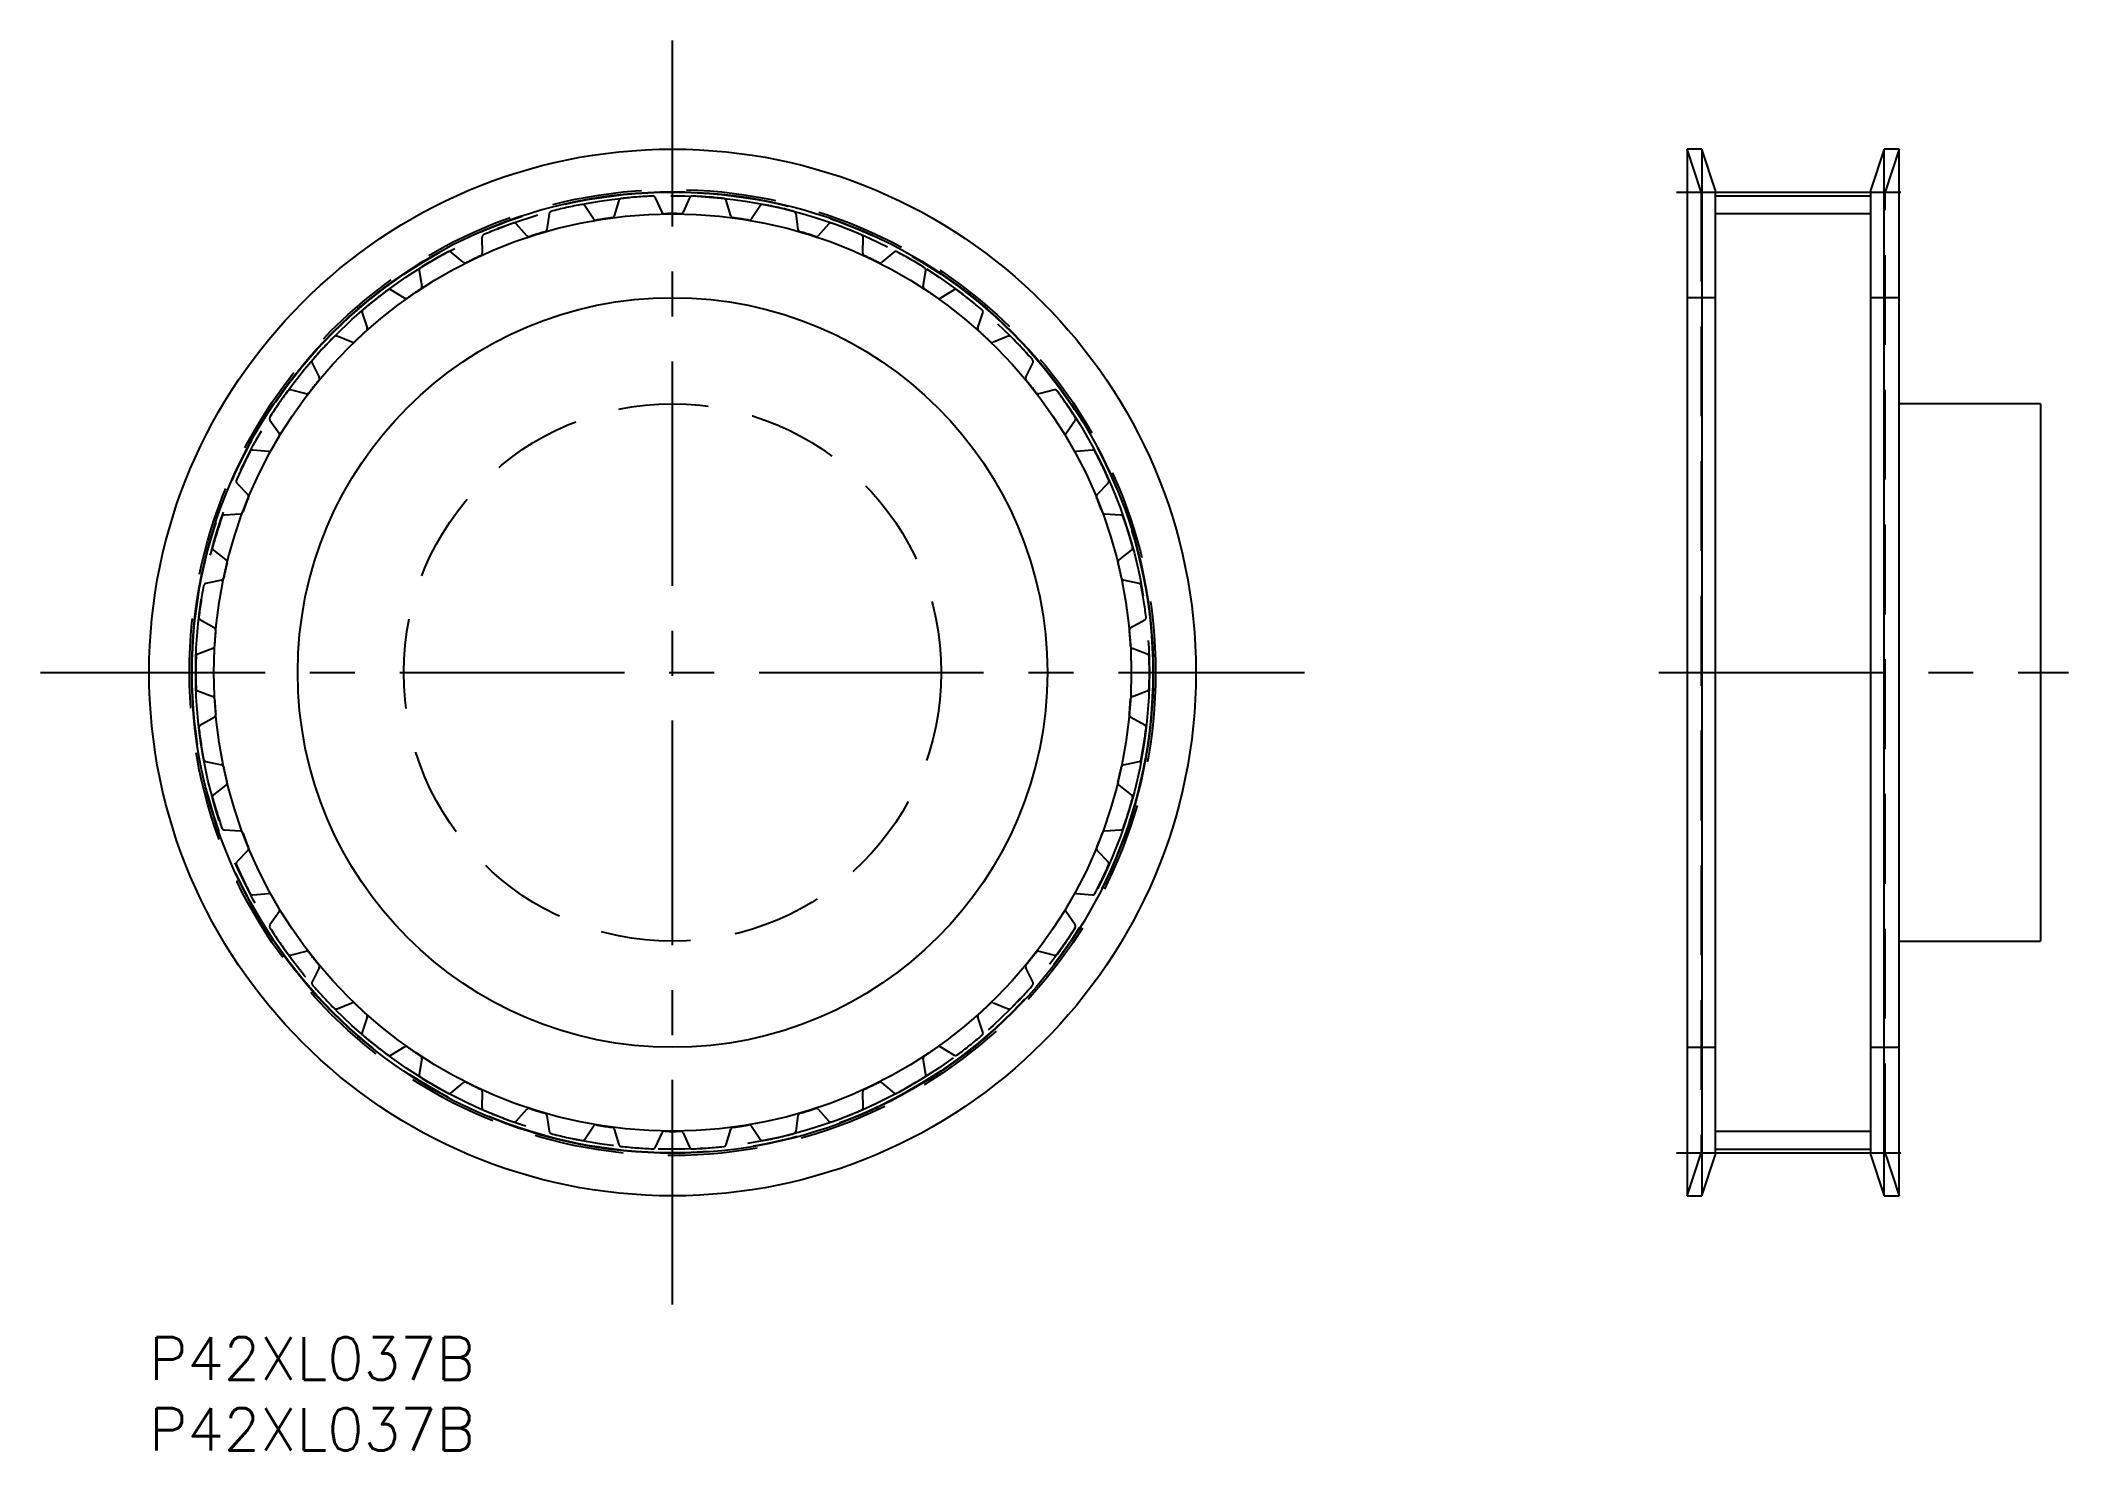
# Model space of a CAD drawing. Extents: x -8 to 136, y -8 to 92.
import ezdxf

# ---------------------------------------------------------------- set-up
doc = ezdxf.new("R2010")
doc.units = 0
doc.header["$LTSCALE"] = 0.5
for name, pattern in [('CENTER', [50.8, 31.75, -6.35, 6.35, -6.35]), ('DASHED', [19.05, 12.7, -6.35]), ('PHANTOM', [63.5, 31.75, -6.35, 6.35, -6.35, 6.35, -6.35])]:
    doc.linetypes.add(name, pattern=pattern)
for name, color, linetype in [('MSM_CENTER', 1, 'CENTER'), ('MSM_CONTINUOUS', 7, 'CONTINUOUS'), ('MSM_DASHED', 4, 'DASHED'), ('MSM_IMAGINARY', 6, 'PHANTOM'), ('MSM_NARROW', 5, 'CONTINUOUS'), ('MSM_PART_NUMBER', 7, 'CONTINUOUS')]:
    doc.layers.add(name, color=color, linetype=linetype)
doc.styles.get("Standard").update_dxf_attribs({"font": 'txt.shx', "height": 3, "bigfont": 'bigfont.shx'})

msp = doc.modelspace()

# ---------------------------------------------------------------- linework, layer by layer
at = {"layer": 'MSM_CENTER'}
for p, q in [((37, 2.32), (37, 91.68)), ((107.97, 80.96), (124.47, 80.96)), ((-7.68, 47), (81.68, 47)), ((106.73, 47), (135.68, 47)), ((107.97, 13.05), (124.47, 13.05))]:
    msp.add_line(p, q, dxfattribs=at)
msp.add_circle((37, 47), 33.96, dxfattribs=at)
at = {"layer": 'MSM_CONTINUOUS'}
for p, q in [((109.77, 84), (108.72, 84)), ((108.72, 84), (108.72, 10)), ((110.72, 81.15), (109.77, 84)), ((109.77, 84), (109.77, 10)), ((122.66, 84), (121.72, 81.15)), ((123.72, 84), (122.66, 84)), ((122.66, 10), (122.66, 84)), ((123.72, 10), (123.72, 84)), ((110.72, 81.15), (110.72, 12.85)), ((110.72, 80.71), (121.72, 80.71)), ((121.72, 12.85), (121.72, 81.15)), ((133.72, 66), (123.72, 66)), ((133.72, 66), (133.72, 28)), ((123.72, 28), (133.72, 28)), ((110.72, 13.3), (121.72, 13.3)), ((109.77, 10), (110.72, 12.85)), ((121.72, 12.85), (122.66, 10)), ((108.72, 10), (109.77, 10)), ((122.66, 10), (123.72, 10))]:
    msp.add_line(p, q, dxfattribs=at)
for radius in [37, 33.99, 26.5]:
    msp.add_circle((37, 47), radius, dxfattribs=at)
at = {"layer": 'MSM_DASHED'}
for p, q in [((109.72, 80.99), (108.72, 84)), ((123.72, 84), (122.72, 80.99)), ((33.2, 80.37), (32.88, 79.29)), ((36.26, 79.55), (35.79, 80.56)), ((38.21, 80.56), (37.74, 79.55)), ((41.12, 79.29), (40.8, 80.37)), ((109.72, 80.99), (109.72, 13.01)), ((122.72, 13.01), (122.72, 80.99)), ((28.27, 79.43), (28.11, 78.32)), ((31.42, 79.07), (30.8, 80)), ((43.2, 80), (42.58, 79.07)), ((45.89, 78.32), (45.73, 79.43)), ((23.53, 77.76), (23.55, 76.64)), ((26.7, 77.88), (25.95, 78.71)), ((48.05, 78.71), (47.3, 77.88)), ((50.45, 76.64), (50.47, 77.76)), ((22.21, 76), (21.35, 76.71)), ((52.65, 76.71), (51.79, 76)), ((19.1, 75.41), (19.28, 74.31)), ((54.72, 74.31), (54.9, 75.41)), ((18.05, 73.47), (17.09, 74.05)), ((56.91, 74.05), (55.95, 73.47)), ((110.72, 73.5), (108.72, 73.5)), ((123.72, 73.5), (121.72, 73.5)), ((15.06, 72.43), (15.41, 71.36)), ((58.59, 71.36), (58.94, 72.43)), ((14.32, 70.35), (13.28, 70.78)), ((60.72, 70.78), (59.68, 70.35)), ((11.52, 68.87), (12.02, 67.87)), ((61.98, 67.87), (62.48, 68.87)), ((11.09, 66.71), (10, 66.98)), ((64, 66.98), (62.91, 66.71)), ((8.54, 64.83), (9.18, 63.91)), ((64.82, 63.91), (65.46, 64.83)), ((8.44, 62.63), (7.33, 62.73)), ((66.67, 62.73), (65.56, 62.63)), ((6.2, 60.39), (6.97, 59.58)), ((67.03, 59.58), (67.8, 60.39)), ((6.43, 58.2), (5.32, 58.13)), ((68.68, 58.13), (67.57, 58.2)), ((4.55, 55.65), (5.43, 54.96)), ((68.57, 54.96), (69.45, 55.65)), ((5.11, 53.52), (4.01, 53.29)), ((69.99, 53.29), (68.89, 53.52)), ((3.62, 50.72), (4.6, 50.17)), ((69.4, 50.17), (70.38, 50.72)), ((4.49, 48.69), (3.44, 48.3)), ((70.56, 48.3), (69.51, 48.69)), ((3.44, 45.7), (4.49, 45.31)), ((69.51, 45.31), (70.56, 45.7)), ((4.6, 43.83), (3.62, 43.28)), ((70.38, 43.28), (69.4, 43.83)), ((4.01, 40.71), (5.11, 40.48)), ((68.89, 40.48), (69.99, 40.71)), ((5.43, 39.04), (4.55, 38.35)), ((69.45, 38.35), (68.57, 39.04)), ((5.32, 35.87), (6.43, 35.8)), ((67.57, 35.8), (68.68, 35.87)), ((6.97, 34.42), (6.2, 33.61)), ((67.8, 33.61), (67.03, 34.42)), ((7.33, 31.27), (8.44, 31.37)), ((65.56, 31.37), (66.67, 31.27)), ((9.18, 30.09), (8.54, 29.17)), ((65.46, 29.17), (64.82, 30.09)), ((10, 27.02), (11.09, 27.29)), ((62.91, 27.29), (64, 27.02)), ((12.02, 26.13), (11.52, 25.13)), ((62.48, 25.13), (61.98, 26.13)), ((13.28, 23.22), (14.32, 23.65)), ((59.68, 23.65), (60.72, 23.22)), ((15.41, 22.64), (15.06, 21.57)), ((58.94, 21.57), (58.59, 22.64)), ((17.09, 19.95), (18.05, 20.53)), ((55.95, 20.53), (56.91, 19.95)), ((108.72, 20.5), (110.72, 20.5)), ((121.72, 20.5), (123.72, 20.5)), ((19.28, 19.69), (19.1, 18.59)), ((54.9, 18.59), (54.72, 19.69)), ((21.35, 17.29), (22.21, 18)), ((23.55, 17.36), (23.53, 16.24)), ((50.47, 16.24), (50.45, 17.36)), ((51.79, 18), (52.65, 17.29)), ((25.95, 15.29), (26.7, 16.12)), ((47.3, 16.12), (48.05, 15.29)), ((28.11, 15.68), (28.27, 14.57)), ((30.8, 14), (31.42, 14.93)), ((32.88, 14.71), (33.2, 13.63)), ((35.79, 13.44), (36.26, 14.45)), ((37.74, 14.45), (38.21, 13.44)), ((40.8, 13.63), (41.12, 14.71)), ((42.58, 14.93), (43.2, 14)), ((45.73, 14.57), (45.89, 15.68)), ((108.72, 10), (109.72, 13.01)), ((122.72, 13.01), (123.72, 10))]:
    msp.add_line(p, q, dxfattribs=at)
for radius in [34.15, 19]:
    msp.add_circle((37, 47), radius, dxfattribs=at)
for centre, radius, start, end in [((33.39, 80.31), 0.2, 96.1861, 163.5714), ((37, 47), 33.71, 92.3853, 96.1861), ((35.61, 80.48), 0.2, 25, 92.3853), ((38.39, 80.48), 0.2, 87.6147, 155), ((37, 47), 33.71, 83.8139, 87.6147), ((40.61, 80.31), 0.2, 16.4286, 83.8137), ((28.47, 79.4), 0.2, 104.7575, 172.1429), ((37, 47), 33.71, 100.9567, 104.7575), ((30.63, 79.89), 0.2, 33.5714, 100.9567), ((31.58, 79.18), 0.2, 213.5714, 279.5525), ((37, 47), 32.43, 97.5904, 99.5524), ((32.69, 79.35), 0.2, 277.5904, 343.5714), ((36.44, 79.63), 0.2, 205, 270.981), ((37, 47), 32.44, 89.019, 90.981), ((37.56, 79.63), 0.2, 269.019, 335), ((41.31, 79.35), 0.2, 196.4286, 262.4096), ((37, 47), 32.43, 80.4476, 82.4096), ((42.42, 79.18), 0.2, 260.4476, 326.4286), ((43.37, 79.89), 0.2, 79.0433, 146.4286), ((37, 47), 33.71, 75.2425, 79.0433), ((45.53, 79.4), 0.2, 7.8571, 75.2423), ((23.73, 77.77), 0.2, 113.329, 180.7143), ((37, 47), 33.71, 109.5282, 113.329), ((25.8, 78.58), 0.2, 42.1429, 109.5282), ((26.85, 78.02), 0.2, 222.1429, 288.1239), ((37, 47), 32.44, 106.1619, 108.1238), ((27.92, 78.35), 0.2, 286.1619, 352.1429), ((46.08, 78.35), 0.2, 187.8571, 253.8381), ((37, 47), 32.44, 71.8762, 73.8381), ((47.15, 78.02), 0.2, 251.8762, 317.8571), ((48.2, 78.58), 0.2, 70.4718, 137.8571), ((37, 47), 33.7, 66.671, 70.4718), ((50.27, 77.77), 0.2, 359.2857, 66.6708), ((37, 47), 33.71, 118.0996, 121.9004), ((21.22, 76.56), 0.2, 50.7143, 118.0996), ((22.34, 76.16), 0.2, 230.7143, 296.6953), ((37, 47), 32.44, 114.7333, 116.6953), ((23.35, 76.64), 0.2, 294.7333, 0.7143), ((50.65, 76.64), 0.2, 179.2857, 245.2667), ((37, 47), 32.44, 63.3047, 65.2667), ((51.66, 76.16), 0.2, 243.3047, 309.2857), ((52.78, 76.56), 0.2, 61.9004, 129.2857), ((37, 47), 33.71, 58.0996, 61.9004), ((19.29, 75.44), 0.2, 121.9004, 189.2857), ((54.71, 75.44), 0.2, 350.7143, 58.0998), ((37, 47), 33.71, 126.671, 130.4718), ((16.99, 73.87), 0.2, 59.2857, 126.671), ((18.16, 73.65), 0.2, 239.2857, 305.2667), ((37, 47), 32.44, 123.3047, 125.2667), ((19.08, 74.28), 0.2, 303.3047, 9.2857), ((54.92, 74.28), 0.2, 170.7143, 236.6953), ((37, 47), 32.43, 54.7333, 56.6953), ((55.84, 73.65), 0.2, 234.7333, 300.7143), ((57.01, 73.87), 0.2, 53.329, 120.7143), ((37, 47), 33.7, 49.5282, 53.329), ((15.25, 72.49), 0.2, 130.4718, 197.8571), ((58.75, 72.49), 0.2, 342.1429, 49.5284), ((37, 47), 33.71, 135.2425, 139.0433), ((13.21, 70.59), 0.2, 67.8571, 135.2425), ((14.4, 70.54), 0.2, 247.8571, 313.8381), ((37, 47), 32.44, 131.8762, 133.8381), ((15.22, 71.3), 0.2, 311.8762, 17.8571), ((58.78, 71.3), 0.2, 162.1429, 228.1239), ((37, 47), 32.43, 46.1619, 48.1238), ((59.6, 70.54), 0.2, 226.1619, 292.1429), ((60.79, 70.59), 0.2, 44.7575, 112.1429), ((37, 47), 33.71, 40.9567, 44.7575), ((11.7, 68.96), 0.2, 139.0433, 206.4286), ((62.3, 68.96), 0.2, 333.5714, 40.9567), ((37, 47), 32.43, 140.4476, 142.4096), ((11.84, 67.78), 0.2, 320.4476, 26.4286), ((62.16, 67.78), 0.2, 153.5714, 219.5524), ((37, 47), 32.44, 37.5904, 39.5524), ((37, 47), 33.71, 143.8139, 147.6147), ((9.96, 66.78), 0.2, 76.4286, 143.8139), ((11.14, 66.91), 0.2, 256.4286, 322.4095), ((62.86, 66.91), 0.2, 217.5904, 283.5714), ((64.04, 66.78), 0.2, 36.1861, 103.5714), ((37, 47), 33.7, 32.3853, 36.1861), ((8.71, 64.95), 0.2, 147.6147, 215), ((65.29, 64.95), 0.2, 325, 32.3853), ((37, 47), 32.43, 149.019, 150.981), ((9.02, 63.8), 0.2, 329.019, 35), ((64.98, 63.8), 0.2, 145, 210.981), ((37, 47), 32.44, 29.019, 30.981), ((37, 47), 33.7, 152.3853, 156.1861), ((7.31, 62.53), 0.2, 85, 152.3853), ((8.46, 62.83), 0.2, 265, 330.9809), ((65.54, 62.83), 0.2, 209.019, 275), ((66.69, 62.53), 0.2, 27.6147, 95), ((37, 47), 33.71, 23.8139, 27.6147), ((6.35, 60.53), 0.2, 156.1861, 223.5714), ((67.65, 60.53), 0.2, 316.4286, 23.8139), ((37, 47), 32.43, 157.5904, 159.5524), ((6.83, 59.44), 0.2, 337.5904, 43.5714), ((67.17, 59.44), 0.2, 136.4286, 202.4095), ((37, 47), 32.43, 20.4476, 22.4096), ((37, 47), 33.7, 160.9567, 164.7575), ((5.33, 57.93), 0.2, 93.5714, 160.9567), ((6.42, 58.4), 0.2, 273.5714, 339.5524), ((67.58, 58.4), 0.2, 200.4476, 266.4286), ((68.67, 57.93), 0.2, 19.0433, 86.4286), ((37, 47), 33.71, 15.2425, 19.0433), ((4.67, 55.81), 0.2, 164.7575, 232.1429), ((37, 47), 32.43, 166.1619, 168.1238), ((5.31, 54.81), 0.2, 346.1619, 52.1429), ((68.69, 54.81), 0.2, 127.8571, 193.8381), ((37, 47), 32.44, 11.8762, 13.8381), ((69.33, 55.81), 0.2, 307.8571, 15.2425), ((37, 47), 33.71, 169.5282, 173.329), ((4.05, 53.09), 0.2, 102.1429, 169.5282), ((5.06, 53.72), 0.2, 282.1429, 348.1238), ((68.94, 53.72), 0.2, 191.8762, 257.8571), ((69.95, 53.09), 0.2, 10.4718, 77.8571), ((37, 47), 33.7, 6.671, 10.4718), ((3.72, 50.89), 0.2, 173.329, 240.7143), ((70.28, 50.89), 0.2, 299.2857, 6.6708), ((4.42, 48.88), 0.2, 290.7143, 356.6952), ((4.5, 50), 0.2, 354.7333, 60.7143), ((37, 47), 32.44, 174.7333, 176.6953), ((69.5, 50), 0.2, 119.2857, 185.2667), ((37, 47), 32.44, 3.3047, 5.2667), ((69.58, 48.88), 0.2, 183.3047, 249.2857), ((37, 47), 33.7, 178.0996, 181.9004), ((3.51, 48.11), 0.2, 110.7143, 178.0996), ((70.49, 48.11), 0.2, 1.9004, 69.2857), ((37, 47), 33.71, 358.0996, 1.9004), ((3.51, 45.89), 0.2, 181.9004, 249.2857), ((70.49, 45.89), 0.2, 290.7143, 358.0994), ((4.42, 45.12), 0.2, 3.3047, 69.2857), ((37, 47), 32.43, 183.3047, 185.2667), ((37, 47), 32.43, 354.7333, 356.6953), ((69.58, 45.12), 0.2, 110.7143, 176.6952), ((3.72, 43.11), 0.2, 119.2857, 186.671), ((37, 47), 33.71, 186.671, 190.4718), ((4.5, 44), 0.2, 299.2857, 5.2667), ((69.5, 44), 0.2, 174.7333, 240.7143), ((37, 47), 33.7, 349.5282, 353.329), ((70.28, 43.11), 0.2, 353.329, 60.7143), ((4.05, 40.91), 0.2, 190.4718, 257.8571), ((5.06, 40.28), 0.2, 11.8762, 77.8571), ((37, 47), 32.44, 191.8762, 193.8381), ((37, 47), 32.43, 346.1619, 348.1238), ((68.94, 40.28), 0.2, 102.1429, 168.1238), ((69.95, 40.91), 0.2, 282.1429, 349.528), ((5.31, 39.19), 0.2, 307.8571, 13.8382), ((68.69, 39.19), 0.2, 166.1619, 232.1429), ((4.67, 38.19), 0.2, 127.8571, 195.2425), ((37, 47), 33.7, 195.2425, 199.0433), ((37, 47), 33.71, 340.9567, 344.7575), ((69.33, 38.19), 0.2, 344.7575, 52.1429), ((5.33, 36.07), 0.2, 199.0433, 266.4286), ((68.67, 36.07), 0.2, 273.5714, 340.9565), ((6.42, 35.6), 0.2, 20.4476, 86.4286), ((37, 47), 32.43, 200.4476, 202.4096), ((6.83, 34.56), 0.2, 316.4286, 22.4096), ((67.17, 34.56), 0.2, 157.5904, 223.5714), ((37, 47), 32.44, 337.5904, 339.5524), ((67.58, 35.6), 0.2, 93.5714, 159.5524), ((6.35, 33.47), 0.2, 136.4286, 203.8139), ((37, 47), 33.7, 203.8139, 207.6147), ((37, 47), 33.7, 332.3853, 336.1861), ((67.65, 33.47), 0.2, 336.1861, 43.5714), ((7.31, 31.47), 0.2, 207.6147, 275), ((8.46, 31.17), 0.2, 29.019, 95), ((37, 47), 32.44, 209.019, 210.981), ((9.02, 30.2), 0.2, 325, 30.981), ((64.98, 30.2), 0.2, 149.019, 215), ((37, 47), 32.44, 329.019, 330.981), ((65.54, 31.17), 0.2, 85, 150.981), ((66.69, 31.47), 0.2, 265, 332.3851), ((8.71, 29.05), 0.2, 145, 212.3853), ((37, 47), 33.7, 212.3853, 216.1861), ((37, 47), 33.71, 323.8139, 327.6147), ((65.29, 29.05), 0.2, 327.6147, 35), ((11.14, 27.09), 0.2, 37.5904, 103.5714), ((62.86, 27.09), 0.2, 76.4286, 142.4095), ((9.96, 27.22), 0.2, 216.1861, 283.5714), ((37, 47), 32.44, 217.5904, 219.5524), ((11.84, 26.22), 0.2, 333.5714, 39.5524), ((62.16, 26.22), 0.2, 140.4476, 206.4286), ((37, 47), 32.43, 320.4476, 322.4096), ((64.04, 27.22), 0.2, 256.4286, 323.8137), ((11.7, 25.04), 0.2, 153.5714, 220.9567), ((37, 47), 33.7, 220.9567, 224.7575), ((37, 47), 33.71, 315.2425, 319.0433), ((62.3, 25.04), 0.2, 319.0433, 26.4286), ((13.21, 23.41), 0.2, 224.7575, 292.1429), ((14.4, 23.46), 0.2, 46.1619, 112.1429), ((37, 47), 32.44, 226.1619, 228.1238), ((37, 47), 32.44, 311.8762, 313.8381), ((59.6, 23.46), 0.2, 67.8571, 133.8382), ((60.79, 23.41), 0.2, 247.8571, 315.2425), ((15.25, 21.51), 0.2, 162.1429, 229.5282), ((15.22, 22.7), 0.2, 342.1429, 48.1239), ((58.78, 22.7), 0.2, 131.8762, 197.8571), ((58.75, 21.51), 0.2, 310.4718, 17.8571), ((37, 47), 33.71, 229.5282, 233.329), ((18.16, 20.35), 0.2, 54.7333, 120.7143), ((37, 47), 32.44, 234.7333, 236.6953), ((37, 47), 32.43, 303.3047, 305.2667), ((55.84, 20.35), 0.2, 59.2857, 125.2667), ((37, 47), 33.71, 306.671, 310.4718), ((16.99, 20.13), 0.2, 233.329, 300.7143), ((19.08, 19.72), 0.2, 350.7143, 56.6953), ((54.92, 19.72), 0.2, 123.3047, 189.2857), ((57.01, 20.13), 0.2, 239.2857, 306.671), ((19.29, 18.56), 0.2, 170.7143, 238.0996), ((37, 47), 33.71, 238.0996, 241.9004), ((21.22, 17.44), 0.2, 241.9004, 309.2857), ((22.34, 17.84), 0.2, 63.3047, 129.2857), ((37, 47), 32.44, 243.3047, 245.2667), ((23.35, 17.36), 0.2, 359.2857, 65.2667), ((50.65, 17.36), 0.2, 114.7333, 180.7143), ((37, 47), 32.44, 294.7333, 296.6953), ((51.66, 17.84), 0.2, 50.7143, 116.6953), ((52.78, 17.44), 0.2, 230.7143, 298.0994), ((37, 47), 33.7, 298.0996, 301.9004), ((54.71, 18.56), 0.2, 301.9004, 9.2857), ((23.73, 16.23), 0.2, 179.2857, 246.671), ((37, 47), 33.7, 246.671, 250.4718), ((26.85, 15.98), 0.2, 71.8762, 137.8571), ((37, 47), 32.44, 251.8762, 253.8381), ((27.92, 15.65), 0.2, 7.8571, 73.8382), ((46.08, 15.65), 0.2, 106.1619, 172.1429), ((37, 47), 32.44, 286.1619, 288.1238), ((47.15, 15.98), 0.2, 42.1429, 108.1239), ((37, 47), 33.7, 289.5282, 293.329), ((50.27, 16.23), 0.2, 293.329, 0.7143), ((25.8, 15.42), 0.2, 250.4718, 317.8571), ((28.47, 14.6), 0.2, 187.8571, 255.2425), ((37, 47), 33.71, 255.2425, 259.0433), ((31.58, 14.82), 0.2, 80.4476, 146.4286), ((37, 47), 32.44, 260.4476, 262.4096), ((32.69, 14.65), 0.2, 16.4286, 82.4096), ((36.44, 14.37), 0.2, 89.019, 155), ((37, 47), 32.44, 269.019, 270.981), ((37.56, 14.37), 0.2, 25, 90.981), ((41.31, 14.65), 0.2, 97.5904, 163.5714), ((37, 47), 32.44, 277.5904, 279.5524), ((42.42, 14.82), 0.2, 33.5714, 99.5524), ((37, 47), 33.71, 280.9567, 284.7575), ((45.53, 14.6), 0.2, 284.7575, 352.1429), ((48.2, 15.42), 0.2, 222.1429, 289.528), ((30.63, 14.11), 0.2, 259.0433, 326.4286), ((33.39, 13.69), 0.2, 196.4286, 263.8139), ((37, 47), 33.7, 263.8139, 267.6147), ((35.61, 13.52), 0.2, 267.6147, 335), ((38.39, 13.52), 0.2, 205, 272.3853), ((37, 47), 33.71, 272.3853, 276.1861), ((40.61, 13.69), 0.2, 276.1861, 343.5714), ((43.37, 14.11), 0.2, 213.5714, 280.9567)]:
    msp.add_arc(centre, radius, start, end, dxfattribs=at)
at = {"layer": 'MSM_IMAGINARY'}
msp.add_circle((37, 47), 33.71, dxfattribs=at)
at = {"layer": 'MSM_NARROW'}
for p, q in [((36.32, 79.43), (36.26, 79.55)), ((37.69, 79.43), (37.74, 79.55)), ((110.72, 79.44), (121.72, 79.44)), ((110.72, 14.57), (121.72, 14.57))]:
    msp.add_line(p, q, dxfattribs=at)
msp.add_circle((37, 47), 32.43, dxfattribs=at)

# ---------------------------------------------------------------- texts
at = {"layer": 'MSM_PART_NUMBER'}
for p in [(0, -3), (0, -8)]:
    msp.add_text('P42XL037B', height=3, dxfattribs=at).set_placement(p)

doc.saveas('drawing.dxf')
